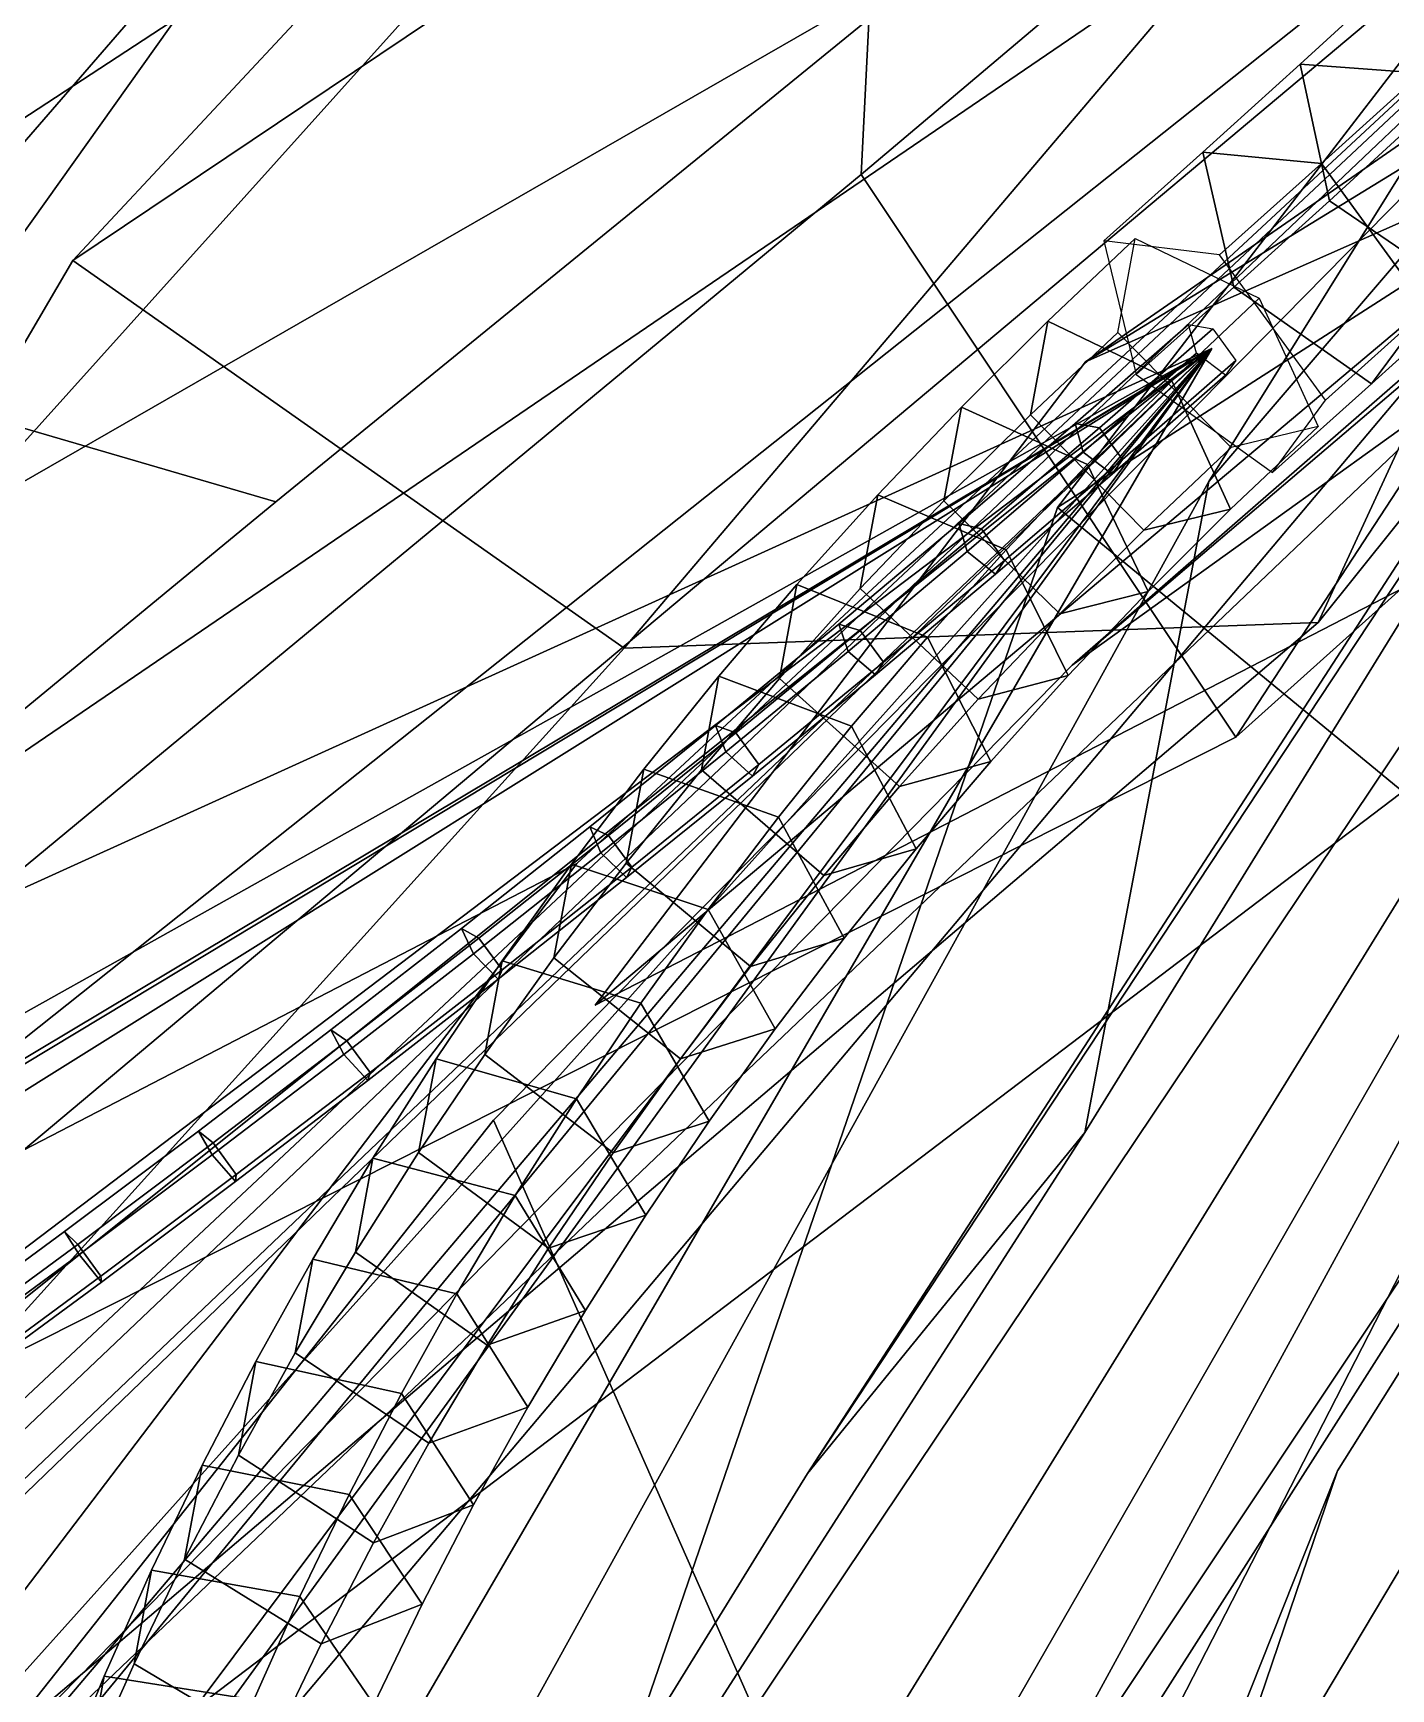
# Model space of a CAD drawing. Header units: metres. Extents: x -366 to 149, y -229 to 234.
# Drawn here: x -108.22 to -98.76, y -87.32 to -75.77 of the extents above; entities that cross this region are included whole.
import ezdxf

# ---------------------------------------------------------------- set-up
doc = ezdxf.new("R2010")
doc.units = ezdxf.units.M

msp = doc.modelspace()

# ---------------------------------------------------------------- linework, layer by layer
at = {"layer": 'coral-li_Intrnd', "color": 3}
for points in [[(-97.8614, -75.4264, 535.0245), (-98.5439, -76.05176, 535.6069), (-99.3888, -75.9879, 534.6849), (-98.7244, -75.3792, 534.1183)], [(-98.7244, -75.3792, 534.1183), (-99.3888, -75.9879, 534.6849), (-99.1854, -76.9414, 533.899), (-98.5322, -76.343, 533.3423)], [(-98.5439, -76.05176, 535.6069), (-99.2403, -76.6822, 536.167), (-100.0668, -76.6015, 535.2296), (-99.3888, -75.9879, 534.6849)], [(-99.3888, -75.9879, 534.6849), (-100.0668, -76.6015, 535.2296), (-99.852, -77.5447, 534.4343), (-99.1854, -76.9414, 533.899)], [(-97.8062, -77.06533, 535.3831), (-98.5026, -77.6958, 535.9431), (-99.2403, -76.6822, 536.167), (-98.5439, -76.05176, 535.6069)], [(-98.5322, -76.343, 533.3423), (-99.1854, -76.9414, 533.899), (-98.213, -77.6035, 534.3281), (-97.5486, -76.9948, 533.7616)], [(-99.2403, -76.6822, 536.167), (-99.9501, -77.3175, 536.7042), (-100.7577, -77.2198, 535.7521), (-100.0668, -76.6015, 535.2296)], [(-100.0668, -76.6015, 535.2296), (-100.7577, -77.2198, 535.7521), (-100.5314, -78.1526, 534.9479), (-99.852, -77.5447, 534.4343)], [(-98.5026, -77.6958, 535.9431), (-99.2124, -78.331, 536.4803), (-99.9501, -77.3175, 536.7042), (-99.2403, -76.6822, 536.167)], [(-99.1854, -76.9414, 533.899), (-99.852, -77.5447, 534.4343), (-98.8909, -78.2171, 534.8728), (-98.213, -77.6035, 534.3281)], [(-98.213, -77.6035, 534.3281), (-98.8909, -78.2171, 534.8728), (-98.5026, -77.6958, 535.9431), (-97.8062, -77.06533, 535.3831)], [(-100.538, -77.2053, 536.0984), (-101.1471, -77.7802, 536.58), (-101.2694, -78.4338, 535.6453), (-100.6602, -77.8589, 535.1636)], [(-99.6749, -77.6208, 536.6941), (-100.284, -78.1957, 537.1757), (-101.1471, -77.7802, 536.58), (-100.538, -77.2053, 536.0984)], [(-99.852, -77.5447, 534.4343), (-100.5314, -78.1526, 534.9479), (-99.5818, -78.8354, 535.3953), (-98.8909, -78.2171, 534.8728)], [(-99.2642, -78.5163, 536.1447), (-99.8734, -79.09121, 536.6263), (-100.284, -78.1957, 537.1757), (-99.6749, -77.6208, 536.6941)], [(-98.8909, -78.2171, 534.8728), (-99.5818, -78.8354, 535.3953), (-99.2124, -78.331, 536.4803), (-98.5026, -77.6958, 535.9431)], [(-101.1471, -77.7802, 536.58), (-101.7497, -78.3797, 537.078), (-101.8719, -79.03336, 536.1433), (-101.2694, -78.4338, 535.6453)], [(-100.284, -78.1957, 537.1757), (-100.8702, -78.7793, 537.6605), (-101.7497, -78.3797, 537.078), (-101.1471, -77.7802, 536.58)], [(-100.6602, -77.8589, 535.1636), (-101.2694, -78.4338, 535.6453), (-100.4789, -79.2375, 535.6858), (-99.8697, -78.6626, 535.2042)], [(-99.8734, -79.09121, 536.6263), (-100.4495, -79.6651, 537.1028), (-100.8702, -78.7793, 537.6605), (-100.284, -78.1957, 537.1757)], [(-101.7497, -78.3797, 537.078), (-102.333, -78.9925, 537.5828), (-102.4553, -79.646, 536.648), (-101.8719, -79.03336, 536.1433)], [(-100.8702, -78.7793, 537.6605), (-101.4377, -79.3758, 538.1518), (-102.333, -78.9925, 537.5828), (-101.7497, -78.3797, 537.078)], [(-101.2694, -78.4338, 535.6453), (-101.8719, -79.03336, 536.1433), (-101.065, -79.8211, 536.1705), (-100.4789, -79.2375, 535.6858)], [(-99.8697, -78.6626, 535.2042), (-100.4789, -79.2375, 535.6858), (-99.8734, -79.09121, 536.6263), (-99.2642, -78.5163, 536.1447)], [(-100.4495, -79.6651, 537.1028), (-101.0072, -80.2516, 537.5859), (-101.4377, -79.3758, 538.1518), (-100.8702, -78.7793, 537.6605)], [(-102.333, -78.9925, 537.5828), (-102.8969, -79.618, 538.0939), (-103.0192, -80.2716, 537.1591), (-102.4553, -79.646, 536.648)], [(-101.4377, -79.3758, 538.1518), (-101.9862, -79.9848, 538.6493), (-102.8969, -79.618, 538.0939), (-102.333, -78.9925, 537.5828)], [(-101.8719, -79.03336, 536.1433), (-102.4553, -79.646, 536.648), (-101.6325, -80.4176, 536.6618), (-101.065, -79.8211, 536.1705)], [(-100.4789, -79.2375, 535.6858), (-101.065, -79.8211, 536.1705), (-100.4495, -79.6651, 537.1028), (-99.8734, -79.09121, 536.6263)], [(-101.0072, -80.2516, 537.5859), (-101.5463, -80.8503, 538.075), (-101.9862, -79.9848, 538.6493), (-101.4377, -79.3758, 538.1518)], [(-102.8969, -79.618, 538.0939), (-103.441, -80.2559, 538.6111), (-103.5633, -80.9095, 537.6764), (-103.0192, -80.2716, 537.1591)], [(-101.9862, -79.9848, 538.6493), (-102.5154, -80.6058, 539.1528), (-103.441, -80.2559, 538.6111), (-102.8969, -79.618, 538.0939)], [(-102.4553, -79.646, 536.648), (-103.0192, -80.2716, 537.1591), (-102.181, -81.02659, 537.1594), (-101.6325, -80.4176, 536.6618)], [(-101.065, -79.8211, 536.1705), (-101.6325, -80.4176, 536.6618), (-101.0072, -80.2516, 537.5859), (-100.4495, -79.6651, 537.1028)], [(-101.5463, -80.8503, 538.075), (-102.0664, -81.4609, 538.57), (-102.5154, -80.6058, 539.1528), (-101.9862, -79.9848, 538.6493)], [(-103.441, -80.2559, 538.6111), (-103.9649, -80.9059, 539.1341), (-104.0872, -81.5595, 538.1994), (-103.5633, -80.9095, 537.6764)], [(-102.5154, -80.6058, 539.1528), (-103.0251, -81.2385, 539.6618), (-103.9649, -80.9059, 539.1341), (-103.441, -80.2559, 538.6111)], [(-103.0192, -80.2716, 537.1591), (-103.5633, -80.9095, 537.6764), (-102.7103, -81.6476, 537.6628), (-102.181, -81.02659, 537.1594)], [(-101.6325, -80.4176, 536.6618), (-102.181, -81.02659, 537.1594), (-101.5463, -80.8503, 538.075), (-101.0072, -80.2516, 537.5859)], [(-102.0664, -81.4609, 538.57), (-102.5672, -82.0831, 539.0706), (-103.0251, -81.2385, 539.6618), (-102.5154, -80.6058, 539.1528)], [(-103.9649, -80.9059, 539.1341), (-104.4684, -81.5676, 539.6625), (-104.5906, -82.2212, 538.7278), (-104.0872, -81.5595, 538.1994)], [(-103.0251, -81.2385, 539.6618), (-103.5147, -81.8826, 540.1762), (-104.4684, -81.5676, 539.6625), (-103.9649, -80.9059, 539.1341)], [(-103.5633, -80.9095, 537.6764), (-104.0872, -81.5595, 538.1994), (-103.2199, -82.2803, 538.1719), (-102.7103, -81.6476, 537.6628)], [(-102.181, -81.02659, 537.1594), (-102.7103, -81.6476, 537.6628), (-102.0664, -81.4609, 538.57), (-101.5463, -80.8503, 538.075)], [(-102.5672, -82.0831, 539.0706), (-103.0485, -82.7163, 539.5762), (-103.5147, -81.8826, 540.1762), (-103.0251, -81.2385, 539.6618)], [(-102.7103, -81.6476, 537.6628), (-103.2199, -82.2803, 538.1719), (-102.5672, -82.0831, 539.0706), (-102.0664, -81.4609, 538.57)], [(-104.4684, -81.5676, 539.6625), (-104.9511, -82.2405, 540.1962), (-105.0733, -82.894, 539.2614), (-104.5906, -82.2212, 538.7278)], [(-103.5147, -81.8826, 540.1762), (-103.9842, -82.5376, 540.6956), (-104.9511, -82.2405, 540.1962), (-104.4684, -81.5676, 539.6625)], [(-104.0872, -81.5595, 538.1994), (-104.5906, -82.2212, 538.7278), (-103.7096, -82.9244, 538.6862), (-103.2199, -82.2803, 538.1719)], [(-103.0485, -82.7163, 539.5762), (-103.5098, -83.3603, 540.0869), (-103.9842, -82.5376, 540.6956), (-103.5147, -81.8826, 540.1762)], [(-103.2199, -82.2803, 538.1719), (-103.7096, -82.9244, 538.6862), (-103.0485, -82.7163, 539.5762), (-102.5672, -82.0831, 539.0706)], [(-104.9511, -82.2405, 540.1962), (-105.4127, -82.9242, 540.7346), (-105.5349, -83.5778, 539.7999), (-105.0733, -82.894, 539.2614)], [(-103.9842, -82.5376, 540.6956), (-104.4332, -83.2032, 541.2197), (-105.4127, -82.9242, 540.7346), (-104.9511, -82.2405, 540.1962)], [(-104.5906, -82.2212, 538.7278), (-105.0733, -82.894, 539.2614), (-104.1791, -83.5794, 539.2056), (-103.7096, -82.9244, 538.6862)], [(-103.5098, -83.3603, 540.0869), (-103.951, -84.01479, 540.6022), (-104.4332, -83.2032, 541.2197), (-103.9842, -82.5376, 540.6956)], [(-103.7096, -82.9244, 538.6862), (-104.1791, -83.5794, 539.2056), (-103.5098, -83.3603, 540.0869), (-103.0485, -82.7163, 539.5762)], [(-105.0733, -82.894, 539.2614), (-105.5349, -83.5778, 539.7999), (-104.628, -84.245, 539.7297), (-104.1791, -83.5794, 539.2056)], [(-105.4127, -82.9242, 540.7346), (-105.853, -83.6184, 541.2776), (-105.9752, -84.272, 540.3428), (-105.5349, -83.5778, 539.7999)], [(-104.4332, -83.2032, 541.2197), (-104.8614, -83.8789, 541.7481), (-105.853, -83.6184, 541.2776), (-105.4127, -82.9242, 540.7346)], [(-103.951, -84.01479, 540.6022), (-104.3718, -84.6791, 541.1217), (-104.8614, -83.8789, 541.7481), (-104.4332, -83.2032, 541.2197)], [(-104.1791, -83.5794, 539.2056), (-104.628, -84.245, 539.7297), (-103.951, -84.01479, 540.6022), (-103.5098, -83.3603, 540.0869)], [(-105.5349, -83.5778, 539.7999), (-105.9752, -84.272, 540.3428), (-105.0562, -84.9207, 540.2582), (-104.628, -84.245, 539.7297)], [(-105.853, -83.6184, 541.2776), (-106.2716, -84.3226, 541.8247), (-106.3939, -84.9761, 540.89), (-105.9752, -84.272, 540.3428)], [(-104.8614, -83.8789, 541.7481), (-105.2686, -84.5643, 542.2806), (-106.2716, -84.3226, 541.8247), (-105.853, -83.6184, 541.2776)], [(-104.3718, -84.6791, 541.1217), (-104.7719, -85.353, 541.6453), (-105.2686, -84.5643, 542.2806), (-104.8614, -83.8789, 541.7481)], [(-104.628, -84.245, 539.7297), (-105.0562, -84.9207, 540.2582), (-104.3718, -84.6791, 541.1217), (-103.951, -84.01479, 540.6022)], [(-105.9752, -84.272, 540.3428), (-106.3939, -84.9761, 540.89), (-105.4634, -85.6061, 540.7907), (-105.0562, -84.9207, 540.2582)], [(-106.2716, -84.3226, 541.8247), (-106.6684, -85.03639, 542.3757), (-106.7907, -85.6899, 541.441), (-106.3939, -84.9761, 540.89)], [(-105.2686, -84.5643, 542.2806), (-105.6544, -85.2591, 542.817), (-106.6684, -85.03639, 542.3757), (-106.2716, -84.3226, 541.8247)], [(-104.7719, -85.353, 541.6453), (-105.1511, -86.0362, 542.1725), (-105.6544, -85.2591, 542.817), (-105.2686, -84.5643, 542.2806)], [(-105.0562, -84.9207, 540.2582), (-105.4634, -85.6061, 540.7907), (-104.7719, -85.353, 541.6453), (-104.3718, -84.6791, 541.1217)], [(-106.3939, -84.9761, 540.89), (-106.7907, -85.6899, 541.441), (-105.8493, -86.3009, 541.327), (-105.4634, -85.6061, 540.7907)], [(-106.6684, -85.03639, 542.3757), (-107.0431, -85.7593, 542.9302), (-107.1654, -86.4129, 541.9954), (-106.7907, -85.6899, 541.441)], [(-105.6544, -85.2591, 542.817), (-106.0188, -85.9628, 543.3566), (-107.0431, -85.7593, 542.9302), (-106.6684, -85.03639, 542.3757)], [(-105.1511, -86.0362, 542.1725), (-105.5091, -86.728, 542.7031), (-106.0188, -85.9628, 543.3566), (-105.6544, -85.2591, 542.817)], [(-105.4634, -85.6061, 540.7907), (-105.8493, -86.3009, 541.327), (-105.1511, -86.0362, 542.1725), (-104.7719, -85.353, 541.6453)], [(-107.0431, -85.7593, 542.9302), (-107.3955, -86.491, 543.4879), (-107.5177, -87.1445, 542.5531), (-107.1654, -86.4129, 541.9954)], [(-106.0188, -85.9628, 543.3566), (-106.3615, -86.675, 543.8994), (-107.3955, -86.491, 543.4879), (-107.0431, -85.7593, 542.9302)], [(-106.7907, -85.6899, 541.441), (-107.1654, -86.4129, 541.9954), (-106.2137, -87.00462, 541.8666), (-105.8493, -86.3009, 541.327)], [(-105.5091, -86.728, 542.7031), (-105.8458, -87.4282, 543.2366), (-106.3615, -86.675, 543.8994), (-106.0188, -85.9628, 543.3566)], [(-105.8493, -86.3009, 541.327), (-106.2137, -87.00462, 541.8666), (-105.5091, -86.728, 542.7031), (-105.1511, -86.0362, 542.1725)], [(-107.1654, -86.4129, 541.9954), (-107.5177, -87.1445, 542.5531), (-106.5563, -87.7168, 542.4094), (-106.2137, -87.00462, 541.8666)], [(-107.3955, -86.491, 543.4879), (-107.7254, -87.2309, 544.0483), (-107.8476, -87.8845, 543.1136), (-107.5177, -87.1445, 542.5531)], [(-106.3615, -86.675, 543.8994), (-106.6822, -87.3952, 544.4449), (-107.7254, -87.2309, 544.0483), (-107.3955, -86.491, 543.4879)], [(-105.8458, -87.4282, 543.2366), (-106.1609, -88.1363, 543.773), (-106.6822, -87.3952, 544.4449), (-106.3615, -86.675, 543.8994)], [(-106.2137, -87.00462, 541.8666), (-106.5563, -87.7168, 542.4094), (-105.8458, -87.4282, 543.2366), (-105.5091, -86.728, 542.7031)], [(-107.5177, -87.1445, 542.5531), (-107.8476, -87.8845, 543.1136), (-106.877, -88.437, 542.955), (-106.5563, -87.7168, 542.4094)], [(-107.7254, -87.2309, 544.0483), (-108.0325, -87.9787, 544.6113), (-108.1547, -88.6323, 543.6766), (-107.8476, -87.8845, 543.1136)], [(-106.6822, -87.3952, 544.4449), (-106.9808, -88.1231, 544.9929), (-108.0325, -87.9787, 544.6113), (-107.7254, -87.2309, 544.0483)]]:
    msp.add_3dface(points, dxfattribs=at)
at = {"layer": 'coral-li_Mrstm', "color": 3}
for points in [[(-134.8475, -85.5151, 443.9604), (-135.8946, -84.7811, 439.6389), (-106.4884, -56.9041, 432.4124)], [(-134.8475, -85.5151, 443.9604), (-106.4884, -56.9041, 432.4124), (-135.8946, -84.7811, 439.6389)], [(-106.4884, -56.9041, 432.4124), (-133.6368, -83.5617, 447.9496), (-134.8475, -85.5151, 443.9604)], [(-106.4884, -56.9041, 432.4124), (-134.8475, -85.5151, 443.9604), (-133.6368, -83.5617, 447.9496)], [(-106.4884, -56.9041, 432.4124), (-128.7363, -75.9931, 461.2171), (-125.526, -75.9586, 464.5166)], [(-106.4884, -56.9041, 432.4124), (-125.526, -75.9586, 464.5166), (-128.7363, -75.9931, 461.2171)], [(-106.4884, -56.9041, 432.4124), (-127.1736, -83.9908, 455.3798), (-124.4106, -87.5937, 454.6189)], [(-106.4884, -56.9041, 432.4124), (-124.4106, -87.5937, 454.6189), (-127.1736, -83.9908, 455.3798)], [(-125.526, -75.9586, 464.5166), (-121.1614, -76.5822, 465.451), (-106.4884, -56.9041, 432.4124)], [(-125.526, -75.9586, 464.5166), (-106.4884, -56.9041, 432.4124), (-121.1614, -76.5822, 465.451)], [(-124.4106, -87.5937, 454.6189), (-122.0481, -89.8677, 451.5271), (-106.4884, -56.9041, 432.4124)], [(-124.4106, -87.5937, 454.6189), (-106.4884, -56.9041, 432.4124), (-122.0481, -89.8677, 451.5271)], [(-110.5738, -77.8591, 535.2119), (-112.9694, -74.5242, 533.3542), (-82.6784, -59.6091, 509.8155)], [(-110.5738, -77.8591, 535.2119), (-82.6784, -59.6091, 509.8155), (-112.9694, -74.5242, 533.3542)], [(-82.6784, -59.6091, 509.8155), (-106.5293, -79.03989, 537.0672), (-110.5738, -77.8591, 535.2119)], [(-82.6784, -59.6091, 509.8155), (-110.5738, -77.8591, 535.2119), (-106.5293, -79.03989, 537.0672)], [(-100.2463, -89.08947, 533.8668), (-101.9992, -89.9591, 529.807), (-82.6784, -59.6091, 509.8155)], [(-100.2463, -89.08947, 533.8668), (-82.6784, -59.6091, 509.8155), (-101.9992, -89.9591, 529.807)], [(-82.6784, -59.6091, 509.8155), (-99.1274, -85.797, 536.8839), (-100.2463, -89.08947, 533.8668)], [(-82.6784, -59.6091, 509.8155), (-100.2463, -89.08947, 533.8668), (-99.1274, -85.797, 536.8839)], [(-93.6638, -67.7701, 525.7754), (-107.9441, -77.3588, 539.8806), (-97.0248, -65.6575, 523.6418)], [(-93.6638, -67.7701, 525.7754), (-97.0248, -65.6575, 523.6418), (-107.9441, -77.3588, 539.8806)], [(-92.3892, -66.6575, 526.0862), (-100.0263, -78.8988, 543.7656), (-93.0965, -70.813, 524.2354)], [(-92.3892, -66.6575, 526.0862), (-93.0965, -70.813, 524.2354), (-100.0263, -78.8988, 543.7656)], [(-106.59, -70.1709, 439.0633), (-118.5342, -81.6649, 453.8975), (-105.7643, -66.9281, 442.0821)], [(-106.59, -70.1709, 439.0633), (-105.7643, -66.9281, 442.0821), (-118.5342, -81.6649, 453.8975)], [(-99.8377, -80.6817, 542.7875), (-102.4497, -76.7568, 544.7804), (-90.898, -66.9964, 527.7002)], [(-99.8377, -80.6817, 542.7875), (-90.898, -66.9964, 527.7002), (-102.4497, -76.7568, 544.7804)], [(-90.898, -66.9964, 527.7002), (-102.4497, -76.7568, 544.7804), (-102.2031, -71.8547, 546.2319)], [(-90.898, -66.9964, 527.7002), (-102.2031, -71.8547, 546.2319), (-102.4497, -76.7568, 544.7804)], [(-88.4175, -70.4309, 525.8986), (-99.8377, -80.6817, 542.7875), (-90.898, -66.9964, 527.7002)], [(-88.4175, -70.4309, 525.8986), (-90.898, -66.9964, 527.7002), (-99.8377, -80.6817, 542.7875)], [(-118.1504, -76.09878, 560.1031), (-119.2307, -71.3802, 561.7664), (-104.8325, -67.4887, 544.504)], [(-118.1504, -76.09878, 560.1031), (-104.8325, -67.4887, 544.504), (-119.2307, -71.3802, 561.7664)], [(-103.7043, -71.6901, 542.9973), (-118.1504, -76.09878, 560.1031), (-104.8325, -67.4887, 544.504)], [(-103.7043, -71.6901, 542.9973), (-104.8325, -67.4887, 544.504), (-118.1504, -76.09878, 560.1031)], [(-89.3074, -67.4522, 527.2298), (-99.2626, -79.8824, 543.5735), (-93.6638, -67.7701, 525.7754)], [(-89.3074, -67.4522, 527.2298), (-93.6638, -67.7701, 525.7754), (-99.2626, -79.8824, 543.5735)], [(-93.6638, -67.7701, 525.7754), (-104.1013, -80.06013, 541.9139), (-107.9441, -77.3588, 539.8806)], [(-93.6638, -67.7701, 525.7754), (-107.9441, -77.3588, 539.8806), (-104.1013, -80.06013, 541.9139)], [(-99.2626, -79.8824, 543.5735), (-104.1013, -80.06013, 541.9139), (-93.6638, -67.7701, 525.7754)], [(-99.2626, -79.8824, 543.5735), (-93.6638, -67.7701, 525.7754), (-104.1013, -80.06013, 541.9139)], [(-90.661, -68.7643, 524.9649), (-113.618, -90.2931, 551.3951), (-110.1528, -91.8992, 553.9655)], [(-90.661, -68.7643, 524.9649), (-110.1528, -91.8992, 553.9655), (-113.618, -90.2931, 551.3951)], [(-90.661, -68.7643, 524.9649), (-113.2049, -81.7263, 556.79), (-112.6287, -86.2386, 556.0817)], [(-90.661, -68.7643, 524.9649), (-112.6287, -86.2386, 556.0817), (-113.2049, -81.7263, 556.79)], [(-112.6287, -86.2386, 556.0817), (-112.5084, -89.5229, 552.9979), (-90.661, -68.7643, 524.9649)], [(-112.6287, -86.2386, 556.0817), (-90.661, -68.7643, 524.9649), (-112.5084, -89.5229, 552.9979)], [(-108.2885, -83.5621, 559.9861), (-111.8086, -83.1843, 557.1972), (-90.661, -68.7643, 524.9649)], [(-108.2885, -83.5621, 559.9861), (-90.661, -68.7643, 524.9649), (-111.8086, -83.1843, 557.1972)], [(-110.1528, -91.8992, 553.9655), (-106.0098, -93.6724, 553.9145), (-90.661, -68.7643, 524.9649)], [(-110.1528, -91.8992, 553.9655), (-90.661, -68.7643, 524.9649), (-106.0098, -93.6724, 553.9145)], [(-90.661, -68.7643, 524.9649), (-104.4319, -81.5634, 561.511), (-108.2885, -83.5621, 559.9861)], [(-90.661, -68.7643, 524.9649), (-108.2885, -83.5621, 559.9861), (-104.4319, -81.5634, 561.511)], [(-90.661, -68.7643, 524.9649), (-105.0905, -95.2186, 552.9119), (-104.3419, -92.585, 556.6129)], [(-90.661, -68.7643, 524.9649), (-104.3419, -92.585, 556.6129), (-105.0905, -95.2186, 552.9119)], [(-103.1964, -87.4619, 560.3125), (-105.0133, -83.3536, 560.6754), (-90.661, -68.7643, 524.9649)], [(-103.1964, -87.4619, 560.3125), (-90.661, -68.7643, 524.9649), (-105.0133, -83.3536, 560.6754)], [(-104.3419, -92.585, 556.6129), (-101.45, -89.7984, 558.6582), (-90.661, -68.7643, 524.9649)], [(-104.3419, -92.585, 556.6129), (-90.661, -68.7643, 524.9649), (-101.45, -89.7984, 558.6582)], [(-90.661, -68.7643, 524.9649), (-99.4456, -89.8543, 559.128), (-103.1964, -87.4619, 560.3125)], [(-90.661, -68.7643, 524.9649), (-103.1964, -87.4619, 560.3125), (-99.4456, -89.8543, 559.128)], [(-93.4326, -69.1376, 524.0376), (-101.0805, -79.08105, 543.1), (-89.9748, -71.9484, 525.1941)], [(-93.4326, -69.1376, 524.0376), (-89.9748, -71.9484, 525.1941), (-101.0805, -79.08105, 543.1)], [(-91.00553, -71.4882, 523.896), (-100.9782, -80.1789, 542.4904), (-88.5837, -69.6177, 527.3356)], [(-91.00553, -71.4882, 523.896), (-88.5837, -69.6177, 527.3356), (-100.9782, -80.1789, 542.4904)], [(-100.9782, -80.1789, 542.4904), (-98.1339, -78.1339, 546.2222), (-88.5837, -69.6177, 527.3356)], [(-100.9782, -80.1789, 542.4904), (-88.5837, -69.6177, 527.3356), (-98.1339, -78.1339, 546.2222)], [(-118.0494, -87.8031, 446.3171), (-119.7892, -85.0355, 450.2556), (-106.59, -70.1709, 439.0633)], [(-118.0494, -87.8031, 446.3171), (-106.59, -70.1709, 439.0633), (-119.7892, -85.0355, 450.2556)], [(-106.59, -70.1709, 439.0633), (-119.7892, -85.0355, 450.2556), (-118.5342, -81.6649, 453.8975)], [(-106.59, -70.1709, 439.0633), (-118.5342, -81.6649, 453.8975), (-119.7892, -85.0355, 450.2556)], [(-104.8772, -72.5976, 435.5459), (-118.0494, -87.8031, 446.3171), (-106.59, -70.1709, 439.0633)], [(-104.8772, -72.5976, 435.5459), (-106.59, -70.1709, 439.0633), (-118.0494, -87.8031, 446.3171)], [(-93.0965, -70.813, 524.2354), (-100.889, -83.4387, 541.5648), (-102.824, -85.8176, 537.4666)], [(-93.0965, -70.813, 524.2354), (-102.824, -85.8176, 537.4666), (-100.889, -83.4387, 541.5648)], [(-93.0965, -70.813, 524.2354), (-102.824, -85.8176, 537.4666), (-94.3998, -73.05923, 520.552)], [(-93.0965, -70.813, 524.2354), (-94.3998, -73.05923, 520.552), (-102.824, -85.8176, 537.4666)], [(-100.0263, -78.8988, 543.7656), (-100.889, -83.4387, 541.5648), (-93.0965, -70.813, 524.2354)], [(-100.0263, -78.8988, 543.7656), (-93.0965, -70.813, 524.2354), (-100.889, -83.4387, 541.5648)], [(-102.4497, -76.7568, 544.7804), (-118.6878, -90.1992, 569.6162), (-102.2031, -71.8547, 546.2319)], [(-102.4497, -76.7568, 544.7804), (-102.2031, -71.8547, 546.2319), (-118.6878, -90.1992, 569.6162)], [(-101.0805, -79.08105, 543.1), (-97.2221, -82.2551, 544.2122), (-89.9748, -71.9484, 525.1941)], [(-101.0805, -79.08105, 543.1), (-89.9748, -71.9484, 525.1941), (-97.2221, -82.2551, 544.2122)], [(-94.7184, -73.7921, 546.4617), (-100.8853, -78.06326, 568.0131), (-91.189, -72.1161, 548.8965)], [(-94.7184, -73.7921, 546.4617), (-91.189, -72.1161, 548.8965), (-100.8853, -78.06326, 568.0131)], [(-100.8853, -78.06326, 568.0131), (-96.8476, -76.2758, 570.6017), (-91.189, -72.1161, 548.8965)], [(-100.8853, -78.06326, 568.0131), (-91.189, -72.1161, 548.8965), (-96.8476, -76.2758, 570.6017)], [(-111.2088, -74.9468, 687.4438), (-111.3956, -81.5285, 719.3474), (-106.2163, -74.2506, 686.5556)], [(-111.2088, -74.9468, 687.4438), (-106.2163, -74.2506, 686.5556), (-111.3956, -81.5285, 719.3474)], [(-96.8476, -76.2758, 570.6017), (-104.303, -82.5497, 601.6862), (-91.7369, -76.05959, 570.7821)], [(-96.8476, -76.2758, 570.6017), (-91.7369, -76.05959, 570.7821), (-104.303, -82.5497, 601.6862)], [(-100.8853, -78.06326, 568.0131), (-104.303, -82.5497, 601.6862), (-96.8476, -76.2758, 570.6017)], [(-100.8853, -78.06326, 568.0131), (-96.8476, -76.2758, 570.6017), (-104.303, -82.5497, 601.6862)], [(-99.8377, -80.6817, 542.7875), (-118.6878, -90.1992, 569.6162), (-102.4497, -76.7568, 544.7804)], [(-99.8377, -80.6817, 542.7875), (-102.4497, -76.7568, 544.7804), (-118.6878, -90.1992, 569.6162)], [(-98.1339, -78.1339, 546.2222), (-111.1282, -90.5213, 573.4048), (-93.374, -77.03764, 547.7519)], [(-98.1339, -78.1339, 546.2222), (-93.374, -77.03764, 547.7519), (-111.1282, -90.5213, 573.4048)], [(-104.1013, -80.06013, 541.9139), (-119.4939, -97.09268, 565.0256), (-107.9441, -77.3588, 539.8806)], [(-104.1013, -80.06013, 541.9139), (-107.9441, -77.3588, 539.8806), (-119.4939, -97.09268, 565.0256)], [(-106.5293, -79.03989, 537.0672), (-121.4802, -91.3604, 549.1256), (-110.5738, -77.8591, 535.2119)], [(-106.5293, -79.03989, 537.0672), (-110.5738, -77.8591, 535.2119), (-121.4802, -91.3604, 549.1256)], [(-100.0045, -77.9705, 535.8598), (-133.6565, -98.09998, 548.1653), (-131.5162, -101.8668, 549.7225)], [(-100.0045, -77.9705, 535.8598), (-131.5162, -101.8668, 549.7225), (-133.6565, -98.09998, 548.1653)], [(-131.7163, -95.7217, 556.7271), (-132.2193, -97.3883, 552.5701), (-100.0045, -77.9705, 535.8598)], [(-131.7163, -95.7217, 556.7271), (-100.0045, -77.9705, 535.8598), (-132.2193, -97.3883, 552.5701)], [(-100.0045, -77.9705, 535.8598), (-130.7937, -91.959, 559.2141), (-131.7163, -95.7217, 556.7271)], [(-100.0045, -77.9705, 535.8598), (-131.7163, -95.7217, 556.7271), (-130.7937, -91.959, 559.2141)], [(-131.5162, -101.8668, 549.7225), (-128.2713, -104.8887, 548.9166), (-100.0045, -77.9705, 535.8598)], [(-131.5162, -101.8668, 549.7225), (-100.0045, -77.9705, 535.8598), (-128.2713, -104.8887, 548.9166)], [(-125.0502, -98.01849, 562.8224), (-127.9453, -95.4466, 560.517), (-100.0045, -77.9705, 535.8598)], [(-125.0502, -98.01849, 562.8224), (-100.0045, -77.9705, 535.8598), (-127.9453, -95.4466, 560.517)], [(-100.0045, -77.9705, 535.8598), (-125.5967, -108.1716, 546.9056), (-124.7245, -108.0186, 551.4233)], [(-100.0045, -77.9705, 535.8598), (-124.7245, -108.0186, 551.4233), (-125.5967, -108.1716, 546.9056)], [(-100.0045, -77.9705, 535.8598), (-120.9379, -98.178, 564.886), (-125.0502, -98.01849, 562.8224)], [(-100.0045, -77.9705, 535.8598), (-125.0502, -98.01849, 562.8224), (-120.9379, -98.178, 564.886)], [(-124.7245, -108.0186, 551.4233), (-121.5203, -107.6525, 554.5715), (-100.0045, -77.9705, 535.8598)], [(-124.7245, -108.0186, 551.4233), (-100.0045, -77.9705, 535.8598), (-121.5203, -107.6525, 554.5715)], [(-120.6679, -105.6044, 559.6418), (-121.3158, -101.7289, 561.8491), (-100.0045, -77.9705, 535.8598)], [(-120.6679, -105.6044, 559.6418), (-100.0045, -77.9705, 535.8598), (-121.3158, -101.7289, 561.8491)], [(-100.0045, -77.9705, 535.8598), (-117.6176, -108.2205, 557.3956), (-120.6679, -105.6044, 559.6418)], [(-100.0045, -77.9705, 535.8598), (-120.6679, -105.6044, 559.6418), (-117.6176, -108.2205, 557.3956)], [(-100.9782, -80.1789, 542.4904), (-111.1282, -90.5213, 573.4048), (-98.1339, -78.1339, 546.2222)], [(-100.9782, -80.1789, 542.4904), (-98.1339, -78.1339, 546.2222), (-111.1282, -90.5213, 573.4048)], [(-100.0263, -78.8988, 543.7656), (-112.5848, -101.6441, 565.9155), (-100.889, -83.4387, 541.5648)], [(-100.0263, -78.8988, 543.7656), (-100.889, -83.4387, 541.5648), (-112.5848, -101.6441, 565.9155)], [(-101.0805, -79.08105, 543.1), (-107.4442, -97.6061, 571.0645), (-97.2221, -82.2551, 544.2122)], [(-101.0805, -79.08105, 543.1), (-97.2221, -82.2551, 544.2122), (-107.4442, -97.6061, 571.0645)], [(-99.2626, -79.8824, 543.5735), (-119.4939, -97.09268, 565.0256), (-104.1013, -80.06013, 541.9139)], [(-99.2626, -79.8824, 543.5735), (-104.1013, -80.06013, 541.9139), (-119.4939, -97.09268, 565.0256)], [(-104.4319, -81.5634, 561.511), (-112.4351, -92.09129, 580.1079), (-108.2885, -83.5621, 559.9861)], [(-104.4319, -81.5634, 561.511), (-108.2885, -83.5621, 559.9861), (-112.4351, -92.09129, 580.1079)], [(-97.2221, -82.2551, 544.2122), (-107.4442, -97.6061, 571.0645), (-93.8708, -85.6202, 542.3035)], [(-97.2221, -82.2551, 544.2122), (-93.8708, -85.6202, 542.3035), (-107.4442, -97.6061, 571.0645)], [(-103.1964, -87.4619, 560.3125), (-113.6743, -94.294, 578.7072), (-105.0133, -83.3536, 560.6754)], [(-103.1964, -87.4619, 560.3125), (-105.0133, -83.3536, 560.6754), (-113.6743, -94.294, 578.7072)], [(-100.889, -83.4387, 541.5648), (-112.5848, -101.6441, 565.9155), (-102.824, -85.8176, 537.4666)], [(-100.889, -83.4387, 541.5648), (-102.824, -85.8176, 537.4666), (-112.5848, -101.6441, 565.9155)], [(-99.1274, -85.797, 536.8839), (-105.9425, -102.9407, 550.3145), (-100.2463, -89.08947, 533.8668)], [(-99.1274, -85.797, 536.8839), (-100.2463, -89.08947, 533.8668), (-105.9425, -102.9407, 550.3145)]]:
    msp.add_3dface(points, dxfattribs=at)
at = {"layer": 'coral-li_Petiole', "color": 3}
for points in [[(-99.9987, -77.8331, 536.0488), (-100.7885, -78.5242, 536.5756), (-100.9566, -78.4954, 536.3614), (-100.1668, -77.8043, 535.8346)], [(-100.1668, -77.8043, 535.8346), (-100.9566, -78.4954, 536.3614), (-100.9019, -78.6947, 536.1818), (-100.1121, -78.00365, 535.655)], [(-99.8374, -78.05476, 535.9998), (-100.6272, -78.7458, 536.5266), (-100.7885, -78.5242, 536.5756), (-99.9987, -77.8331, 536.0488)], [(-100.1121, -78.00365, 535.655), (-100.9019, -78.6947, 536.1818), (-100.6995, -78.8486, 536.2834), (-99.9097, -78.1575, 535.7566)], [(-99.9097, -78.1575, 535.7566), (-100.6995, -78.8486, 536.2834), (-100.6272, -78.7458, 536.5266), (-99.8374, -78.05476, 535.9998)], [(-100.7885, -78.5242, 536.5756), (-101.6101, -79.2281, 537.0551), (-101.7694, -79.1917, 536.8354), (-100.9566, -78.4954, 536.3614)], [(-100.9566, -78.4954, 536.3614), (-101.7694, -79.1917, 536.8354), (-101.7094, -79.3864, 536.6526), (-100.9019, -78.6947, 536.1818)], [(-100.6272, -78.7458, 536.5266), (-101.4488, -79.4497, 537.0062), (-101.6101, -79.2281, 537.0551), (-100.7885, -78.5242, 536.5756)], [(-100.9019, -78.6947, 536.1818), (-101.7094, -79.3864, 536.6526), (-101.5124, -79.5449, 536.7574), (-100.6995, -78.8486, 536.2834)], [(-100.6995, -78.8486, 536.2834), (-101.5124, -79.5449, 536.7574), (-101.4488, -79.4497, 537.0062), (-100.6272, -78.7458, 536.5266)], [(-101.6101, -79.2281, 537.0551), (-102.4555, -79.9377, 537.4821), (-102.6059, -79.8936, 537.2575), (-101.7694, -79.1917, 536.8354)], [(-101.7694, -79.1917, 536.8354), (-102.6059, -79.8936, 537.2575), (-102.5402, -80.08365, 537.0716), (-101.7094, -79.3864, 536.6526)], [(-101.4488, -79.4497, 537.0062), (-102.2943, -80.1593, 537.4331), (-102.4555, -79.9377, 537.4821), (-101.6101, -79.2281, 537.0551)], [(-101.7094, -79.3864, 536.6526), (-102.5402, -80.08365, 537.0716), (-102.3488, -80.2469, 537.1795), (-101.5124, -79.5449, 536.7574)], [(-101.5124, -79.5449, 536.7574), (-102.3488, -80.2469, 537.1795), (-102.2943, -80.1593, 537.4331), (-101.4488, -79.4497, 537.0062)], [(-102.4555, -79.9377, 537.4821), (-103.3228, -80.6513, 537.8553), (-103.4638, -80.5995, 537.6264), (-102.6059, -79.8936, 537.2575)], [(-102.6059, -79.8936, 537.2575), (-103.4638, -80.5995, 537.6264), (-103.3925, -80.7847, 537.4378), (-102.5402, -80.08365, 537.0716)], [(-102.2943, -80.1593, 537.4331), (-103.1615, -80.8729, 537.8063), (-103.3228, -80.6513, 537.8553), (-102.4555, -79.9377, 537.4821)], [(-102.5402, -80.08365, 537.0716), (-103.3925, -80.7847, 537.4378), (-103.2067, -80.9527, 537.5484), (-102.3488, -80.2469, 537.1795)], [(-102.3488, -80.2469, 537.1795), (-103.2067, -80.9527, 537.5484), (-103.1615, -80.8729, 537.8063), (-102.2943, -80.1593, 537.4331)], [(-103.3228, -80.6513, 537.8553), (-104.2096, -81.3671, 538.1739), (-104.3412, -81.3076, 537.9413), (-103.4638, -80.5995, 537.6264)], [(-103.4638, -80.5995, 537.6264), (-104.3412, -81.3076, 537.9413), (-104.264, -81.4881, 537.7504), (-103.3925, -80.7847, 537.4378)], [(-103.1615, -80.8729, 537.8063), (-104.0484, -81.5887, 538.1249), (-104.2096, -81.3671, 538.1739), (-103.3228, -80.6513, 537.8553)], [(-103.3925, -80.7847, 537.4378), (-104.264, -81.4881, 537.7504), (-104.0841, -81.6609, 537.8633), (-103.2067, -80.9527, 537.5484)], [(-103.2067, -80.9527, 537.5484), (-104.0841, -81.6609, 537.8633), (-104.0484, -81.5887, 538.1249), (-103.1615, -80.8729, 537.8063)], [(-104.2096, -81.3671, 538.1739), (-105.1141, -82.08356, 538.4371), (-105.2359, -82.01629, 538.2014), (-104.3412, -81.3076, 537.9413)], [(-104.3412, -81.3076, 537.9413), (-105.2359, -82.01629, 538.2014), (-105.1528, -82.192, 538.0085), (-104.264, -81.4881, 537.7504)], [(-104.0484, -81.5887, 538.1249), (-104.9528, -82.3051, 538.3882), (-105.1141, -82.08356, 538.4371), (-104.2096, -81.3671, 538.1739)], [(-104.264, -81.4881, 537.7504), (-105.1528, -82.192, 538.0085), (-104.9788, -82.3695, 538.1234), (-104.0841, -81.6609, 537.8633)], [(-104.0841, -81.6609, 537.8633), (-104.9788, -82.3695, 538.1234), (-104.9528, -82.3051, 538.3882), (-104.0484, -81.5887, 538.1249)], [(-105.1141, -82.08356, 538.4371), (-106.0339, -82.7987, 538.6443), (-106.1459, -82.7237, 538.406), (-105.2359, -82.01629, 538.2014)], [(-105.2359, -82.01629, 538.2014), (-106.1459, -82.7237, 538.406), (-106.0567, -82.8947, 538.2117), (-105.1528, -82.192, 538.0085)], [(-104.9528, -82.3051, 538.3882), (-105.8726, -83.02039, 538.5954), (-106.0339, -82.7987, 538.6443), (-105.1141, -82.08356, 538.4371)], [(-105.1528, -82.192, 538.0085), (-106.0567, -82.8947, 538.2117), (-105.8888, -83.077, 538.328), (-104.9788, -82.3695, 538.1234)], [(-104.9788, -82.3695, 538.1234), (-105.8888, -83.077, 538.328), (-105.8726, -83.02039, 538.5954), (-104.9528, -82.3051, 538.3882)], [(-106.0339, -82.7987, 538.6443), (-106.9669, -83.511, 538.7951), (-107.0688, -83.4283, 538.5549), (-106.1459, -82.7237, 538.406)], [(-106.1459, -82.7237, 538.406), (-107.0688, -83.4283, 538.5549), (-106.9735, -83.5945, 538.3593), (-106.0567, -82.8947, 538.2117)], [(-106.0567, -82.8947, 538.2117), (-106.9735, -83.5945, 538.3593), (-106.8117, -83.7815, 538.4769), (-105.8888, -83.077, 538.328)], [(-105.8726, -83.02039, 538.5954), (-106.8056, -83.7327, 538.7462), (-106.9669, -83.511, 538.7951), (-106.0339, -82.7987, 538.6443)], [(-105.8888, -83.077, 538.328), (-106.8117, -83.7815, 538.4769), (-106.8056, -83.7327, 538.7462), (-105.8726, -83.02039, 538.5954)], [(-106.9669, -83.511, 538.7951), (-107.9108, -84.2187, 538.889), (-108.0025, -84.1283, 538.6473), (-107.0688, -83.4283, 538.5549)], [(-107.0688, -83.4283, 538.5549), (-108.0025, -84.1283, 538.6473), (-107.9009, -84.2898, 538.451), (-106.9735, -83.5945, 538.3593)], [(-106.8056, -83.7327, 538.7462), (-107.7495, -84.4403, 538.84), (-107.9108, -84.2187, 538.889), (-106.9669, -83.511, 538.7951)], [(-106.9735, -83.5945, 538.3593), (-107.9009, -84.2898, 538.451), (-107.7454, -84.4815, 538.5693), (-106.8117, -83.7815, 538.4769)], [(-106.8117, -83.7815, 538.4769), (-107.7454, -84.4815, 538.5693), (-107.7495, -84.4403, 538.84), (-106.8056, -83.7327, 538.7462)], [(-107.9108, -84.2187, 538.889), (-108.8633, -84.9201, 538.9257), (-108.9448, -84.822, 538.6834), (-108.0025, -84.1283, 538.6473)], [(-108.0025, -84.1283, 538.6473), (-108.9448, -84.822, 538.6834), (-108.8369, -84.9788, 538.4866), (-107.9009, -84.2898, 538.451)], [(-107.7495, -84.4403, 538.84), (-108.702, -85.1417, 538.8768), (-108.8633, -84.9201, 538.9257), (-107.9108, -84.2187, 538.889)], [(-107.9009, -84.2898, 538.451), (-108.8369, -84.9788, 538.4866), (-108.6877, -85.1753, 538.6054), (-107.7454, -84.4815, 538.5693)], [(-107.7454, -84.4815, 538.5693), (-108.6877, -85.1753, 538.6054), (-108.702, -85.1417, 538.8768), (-107.7495, -84.4403, 538.84)]]:
    msp.add_3dface(points, dxfattribs=at)

doc.saveas('drawing.dxf')
